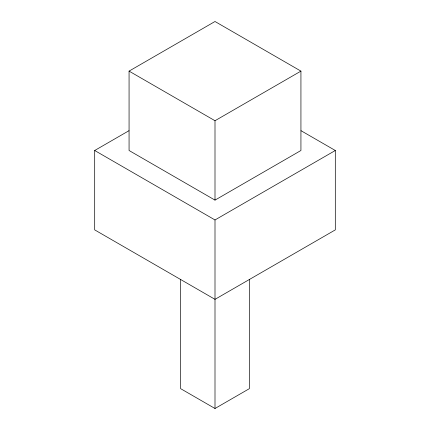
<?xml version="1.0" encoding="UTF-8"?>
<svg xmlns="http://www.w3.org/2000/svg" width="430" height="430" viewBox="0 0 430 430"><rect width="100%" height="100%" fill="white"/><g stroke="black" fill="none" stroke-linecap="round" stroke-linejoin="round"><path stroke-width="0.64" d="M129.065 71.117L215 21.5L300.935 71.117L300.935 150.5L215 200.117L129.065 150.5L129.065 71.117L215 120.728L300.935 71.117M301.021 130.704L335.309 150.5L335.309 229.883L215 299.344L94.691 229.883L94.691 150.5L128.978 130.704M94.691 150.5L215 219.961L335.309 150.5M180.627 279.457L180.627 388.656L215 408.5L249.373 388.656L249.373 279.457M215 120.728L215 200.117M215 219.961L215 408.5"/></g></svg>
